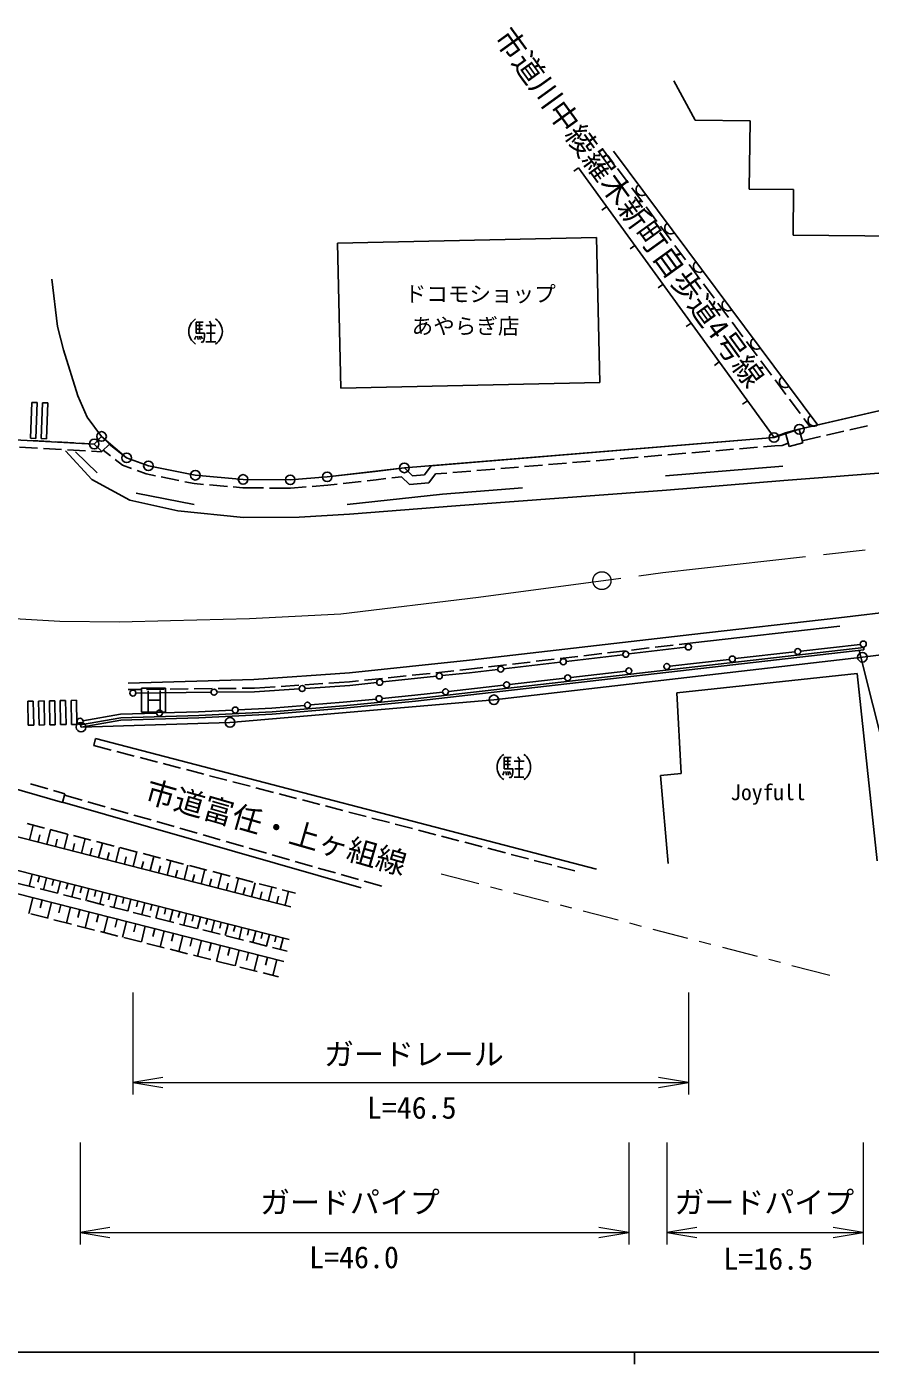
# Model space of a CAD drawing. Units: millimetres at full size, sheet at 1:1000; details may follow other scales. Extents: x 40000 to 680000, y 20000 to 380000.
# Drawn here: x 317282 to 387662, y 204000 to 315583 of the extents above; entities that cross this region are included whole.
import ezdxf
from ezdxf.enums import TextEntityAlignment as Align

# ---------------------------------------------------------------- set-up
doc = ezdxf.new("R2010")
doc.units = ezdxf.units.MM
doc.header["$LTSCALE"] = 1000
doc.linetypes.add('CHAIN', pattern=[18.5, 12, -1.5, 3.5, -1.5])
for name, color, linetype, lineweight in [('M-BGD', 7, 'Continuous', 25), ('M-BMK', 2, 'CHAIN', 13), ('M-BMK-HTXT', 7, 'Continuous', 13), ('M-BMK-ROW', 30, 'Continuous', 25), ('M-STR-HTXT', 7, 'Continuous', 13), ('M-STR-STRC', 7, 'Continuous', 25), ('M-TTL-BAND', 7, 'Continuous', 25)]:
    doc.layers.add(name, color=color, linetype=linetype, lineweight=lineweight)
doc.styles.add('ＭＳ ゴシック', font='')
doc.styles.get('ＭＳ ゴシック').set_extended_font_data('MS Gothic')

# ---------------------------------------------------------------- blocks, each defined once
blk = doc.blocks.new('open_arrow')
at = {"color": 0, "linetype": 'Continuous', "lineweight": -2}
blk.add_lwpolyline([(7.5, 1.25), (0, 0), (7.5, -1.25)], dxfattribs=at)

msp = doc.modelspace()

# ---------------------------------------------------------------- linework, layer by layer
at = {"layer": 'M-BGD'}
for p, q in [((371262, 311083), (373040, 307794)), ((377632, 307746), (373040, 307794)), ((377571, 302044), (377632, 307746)), ((366276, 304152), (365755, 304851)), ((366236, 305210), (383278, 282356)), ((363332, 303816), (362927, 303523)), ((363332, 303816), (379635, 281312)), ((367472, 302549), (366575, 303751)), ((368667, 300945), (367771, 302148)), ((381264, 302005), (377571, 302044)), ((381224, 298208), (381264, 302005)), ((365678, 300577), (365273, 300284)), ((369863, 299342), (368966, 300545)), ((343213, 297516), (364826, 297991)), ((364826, 297991), (365091, 285914)), ((371058, 297739), (370162, 298941)), ((381224, 298208), (403589, 297971)), ((343479, 285439), (343213, 297516)), ((368025, 297338), (367620, 297044)), ((372254, 296135), (371357, 297338)), ((373450, 294532), (372553, 295735)), ((319861, 290569), (319368, 294535)), ((370371, 294098), (369967, 293805)), ((374645, 292929), (373749, 294131)), ((375841, 291325), (374944, 292528)), ((320345, 288641), (319861, 290569)), ((331407, 290011), (331407, 290948)), ((331407, 290948), (331992, 290948)), ((331407, 290657), (331937, 290657)), ((331407, 290363), (331934, 290363)), ((331704, 290948), (331704, 290011)), ((332234, 290657), (333056, 290657)), ((332234, 290657), (333049, 290657)), ((332525, 291013), (332700, 290719)), ((332638, 290657), (332638, 289306)), ((372718, 290859), (372313, 290566)), ((377036, 289722), (376140, 290925)), ((331409, 289775), (331292, 289484)), ((332115, 290011), (331407, 290011)), ((331527, 289776), (331587, 289484)), ((331703, 289775), (331761, 289486)), ((331820, 289775), (331938, 289540)), ((331824, 289309), (331934, 289248)), ((331934, 289248), (332056, 289416)), ((332056, 289416), (332115, 289707)), ((332115, 289707), (332115, 290011)), ((332231, 289306), (333046, 289306)), ((332292, 290011), (332991, 290011)), ((378232, 288119), (377335, 289321)), ((321542, 284798), (320345, 288641)), ((375065, 287620), (374660, 287326)), ((379427, 286516), (378531, 287718)), ((365091, 285914), (343479, 285439)), ((380623, 284912), (379726, 286115)), ((399005, 285987), (381768, 282008)), ((322331, 283003), (321542, 284798)), ((377411, 284380), (377007, 284087)), ((381819, 283309), (380922, 284511)), ((323526, 281402), (322331, 283003)), ((382639, 282209), (382118, 282908)), ((323526, 281402), (322908, 280769)), ((324174, 280771), (323526, 281402)), ((379635, 281312), (351034, 278946)), ((380599, 281704), (379634, 281337)), ((381742, 282001), (380599, 281704)), ((380599, 281704), (380892, 280573)), ((382035, 280870), (381742, 282001)), ((383520, 281386), (381993, 281033)), ((385469, 281836), (384007, 281498)), ((387418, 282286), (385956, 281948)), ((318178, 280426), (316681, 280508)), ((319205, 280971), (317708, 281053)), ((320175, 280317), (318678, 280399)), ((321202, 280862), (319705, 280944)), ((322172, 280208), (320675, 280290)), ((323159, 278367), (321362, 280115)), ((322908, 280769), (321702, 280834)), ((323561, 280132), (322672, 280181)), ((322908, 280769), (323556, 280137)), ((323556, 280137), (324174, 280771)), ((324275, 279781), (323671, 280256)), ((325617, 279616), (324163, 280760)), ((374266, 280165), (372771, 280041)), ((376259, 280330), (374764, 280206)), ((378252, 280495), (376757, 280371)), ((379692, 280614), (378750, 280536)), ((380303, 280646), (379692, 280614)), ((380813, 280836), (380303, 280646)), ((380892, 280573), (382035, 280870)), ((325272, 278997), (324668, 279472)), ((326023, 278722), (325272, 278997)), ((327435, 278952), (325617, 279616)), ((360313, 279011), (358818, 278888)), ((362307, 279176), (360812, 279052)), ((364300, 279341), (362805, 279217)), ((366293, 279506), (364798, 279382)), ((368286, 279671), (366791, 279547)), ((370279, 279835), (368784, 279712)), ((372273, 280000), (370778, 279877)), ((327245, 278276), (326493, 278551)), ((328020, 278121), (327245, 278276)), ((331347, 278168), (327435, 278952)), ((329981, 277728), (328511, 278023)), ((335334, 277818), (331347, 278168)), ((342350, 278035), (339264, 277783)), ((346367, 278484), (342350, 278035)), ((348789, 278781), (346367, 278484)), ((347249, 277887), (346445, 277788)), ((348549, 278046), (347745, 277948)), ((349226, 277408), (348549, 278046)), ((349480, 278131), (348789, 278781)), ((350464, 278211), (349480, 278131)), ((351034, 278946), (350464, 278211)), ((351399, 278274), (350829, 277539)), ((352341, 278352), (351399, 278274)), ((354334, 278517), (352839, 278393)), ((356327, 278681), (354832, 278558)), ((358320, 278846), (356825, 278723)), ((380359, 278913), (370574, 278122)), ((331247, 277474), (330472, 277630)), ((332028, 277406), (331247, 277474)), ((334021, 277231), (332526, 277362)), ((335300, 277118), (334519, 277187)), ((337045, 277103), (335300, 277118)), ((339264, 277783), (335334, 277818)), ((339290, 277082), (337545, 277098)), ((340604, 277190), (339290, 277082)), ((342417, 277338), (341102, 277230)), ((343189, 277424), (342417, 277338)), ((345176, 277646), (343686, 277480)), ((346445, 277788), (345673, 277702)), ((350829, 277539), (349226, 277408)), ((358659, 277130), (351962, 276598)), ((331243, 275715), (326406, 276681)), ((351962, 276598), (344018, 275739)), ((372851, 264187), (385128, 265587)), ((349704, 259508), (387113, 263789)), ((349725, 259310), (387135, 263590)), ((365750, 263349), (367240, 263524)), ((367737, 263583), (369226, 263759)), ((369723, 263818), (371212, 263994)), ((371709, 264052), (372851, 264187)), ((386729, 263543), (391216, 245692)), ((387135, 263590), (387113, 263789)), ((355819, 262176), (357309, 262352)), ((357806, 262410), (359295, 262586)), ((359792, 262645), (361281, 262821)), ((361778, 262879), (363268, 263055)), ((363764, 263114), (365254, 263290)), ((345462, 261065), (346954, 261222)), ((347451, 261274), (348943, 261431)), ((349440, 261483), (350932, 261640)), ((351429, 261693), (352921, 261850)), ((353418, 261902), (354180, 261982)), ((354180, 261982), (355323, 262117)), ((386559, 261623), (371528, 260017)), ((388225, 245993), (386559, 261623)), ((325736, 260287), (326761, 260299)), ((327261, 260304), (328761, 260321)), ((329261, 260327), (330760, 260344)), ((331260, 260350), (332760, 260367)), ((333260, 260372), (334760, 260389)), ((335260, 260395), (336284, 260407)), ((336284, 260407), (337998, 260520)), ((338497, 260553), (339994, 260653)), ((340493, 260686), (341989, 260785)), ((342488, 260818), (344202, 260932)), ((344202, 260932), (344965, 261012)), ((371528, 260017), (371891, 253271)), ((337752, 258438), (343709, 258937)), ((343709, 258937), (349704, 259508)), ((343727, 258738), (349725, 259310)), ((321781, 257344), (325124, 257936)), ((325124, 257936), (331634, 258118)), ((325145, 257737), (331642, 257918)), ((331634, 258118), (337752, 258438)), ((331642, 257918), (337765, 258238)), ((337765, 258238), (343727, 258738)), ((321816, 257147), (321781, 257344)), ((321816, 257147), (325145, 257737)), ((322873, 255620), (323024, 256201)), ((324314, 255244), (322873, 255620)), ((364833, 245296), (323024, 256201)), ((326249, 254739), (324798, 255118)), ((328185, 254235), (326733, 254613)), ((357128, 253676), (357128, 254614)), ((357128, 254614), (357713, 254614)), ((357425, 254614), (357425, 253676)), ((358246, 254678), (358421, 254384)), ((310299, 253746), (320264, 250861)), ((330120, 253730), (328669, 254108)), ((332055, 253225), (330604, 253604)), ((357130, 253440), (357013, 253150)), ((357128, 254323), (357658, 254323)), ((357128, 254029), (357655, 254029)), ((357836, 253676), (357128, 253676)), ((357248, 253442), (357308, 253150)), ((357424, 253440), (357482, 253151)), ((357541, 253440), (357659, 253205)), ((357777, 253081), (357836, 253372)), ((357836, 253372), (357836, 253676)), ((357955, 254323), (358777, 254323)), ((357955, 254323), (358770, 254323)), ((358013, 253676), (358712, 253676)), ((358359, 254323), (358359, 252971)), ((317600, 252413), (319040, 251996)), ((333990, 252720), (332539, 253099)), ((335926, 252216), (334474, 252594)), ((357545, 252974), (357655, 252913)), ((357655, 252913), (357777, 253081)), ((357952, 252971), (358767, 252971)), ((371891, 253271), (370153, 253131)), ((370153, 253131), (370807, 245769)), ((319521, 251857), (320473, 251581)), ((320473, 251581), (320264, 250861)), ((320444, 251482), (321900, 251063)), ((337861, 251711), (336410, 252089)), ((339796, 251206), (338345, 251585)), ((341732, 250701), (340280, 251080)), ((305919, 250727), (339321, 242169)), ((320277, 250906), (345199, 243742)), ((322380, 250925), (323822, 250511)), ((324303, 250373), (325744, 249958)), ((343667, 250197), (342215, 250575)), ((345602, 249692), (344151, 250070)), ((317306, 249104), (318758, 248728)), ((317501, 247760), (317812, 248973)), ((326225, 249820), (327666, 249406)), ((328147, 249268), (329589, 248853)), ((347537, 249187), (346086, 249566)), ((349473, 248682), (348021, 249061)), ((305299, 248031), (339189, 239426)), ((318227, 247574), (318382, 248179)), ((318953, 247388), (319263, 248598)), ((319242, 248603), (320694, 248227)), ((319677, 247202), (319831, 247806)), ((320400, 247017), (320709, 248223)), ((321178, 248102), (322630, 247726)), ((321844, 246647), (322152, 247850)), ((330069, 248715), (331511, 248301)), ((331991, 248163), (333433, 247748)), ((351408, 248178), (349956, 248556)), ((353343, 247673), (351892, 248051)), ((321122, 246832), (321276, 247433)), ((322563, 246463), (322717, 247062)), ((323114, 247601), (324566, 247225)), ((323283, 246278), (323590, 247478)), ((324000, 246095), (324153, 246692)), ((324718, 245911), (325024, 247107)), ((325051, 247100), (326503, 246724)), ((326148, 245544), (326454, 246736)), ((326987, 246599), (328439, 246223)), ((333913, 247610), (335355, 247196)), ((335836, 247058), (337277, 246643)), ((355278, 247168), (353827, 247547)), ((357214, 246663), (355762, 247042)), ((304845, 246202), (338728, 237601)), ((325433, 245728), (325586, 246324)), ((326862, 245362), (327014, 245956)), ((327575, 245179), (327879, 246368)), ((328286, 244997), (328438, 245589)), ((328923, 246097), (330375, 245722)), ((328997, 244814), (329301, 246000)), ((330415, 244451), (330718, 245633)), ((330859, 245596), (332311, 245220)), ((337758, 246505), (339199, 246091)), ((339680, 245953), (341122, 245538)), ((359149, 246159), (357697, 246537)), ((361084, 245654), (359633, 246032)), ((363009, 245152), (361568, 245528)), ((317747, 244871), (317497, 243885)), ((318338, 244720), (318213, 244228)), ((318930, 244570), (318680, 243587)), ((319520, 244420), (319395, 243929)), ((329706, 244633), (329858, 245224)), ((331122, 244270), (331273, 244859)), ((331829, 244089), (332131, 245267)), ((332534, 243908), (332685, 244496)), ((332795, 245095), (334247, 244719)), ((333239, 243728), (333540, 244902)), ((334645, 243368), (334945, 244539)), ((334732, 244594), (336184, 244218)), ((341602, 245400), (343044, 244986)), ((343524, 244848), (344966, 244433)), ((316464, 244145), (317919, 243779)), ((318403, 243656), (319858, 243290)), ((320110, 244271), (319861, 243289)), ((320699, 244121), (320575, 243630)), ((321288, 243971), (321039, 242992)), ((321876, 243822), (321752, 243332)), ((322464, 243673), (322215, 242695)), ((323050, 243524), (322926, 243035)), ((323637, 243375), (323389, 242400)), ((333942, 243548), (334092, 244133)), ((335345, 243188), (335495, 243772)), ((336046, 243008), (336345, 244176)), ((336668, 244093), (338120, 243717)), ((336745, 242829), (336894, 243412)), ((337444, 242650), (337742, 243815)), ((338604, 243592), (339704, 243307)), ((338837, 242293), (339134, 243455)), ((345447, 244295), (346902, 243877)), ((317796, 242915), (317466, 241613)), ((318577, 242716), (318412, 242066)), ((319357, 242518), (319027, 241216)), ((320139, 242320), (319973, 241669)), ((320343, 243167), (321797, 242801)), ((322282, 242679), (323737, 242312)), ((324222, 243226), (324098, 242739)), ((324221, 242190), (325676, 241823)), ((324808, 243078), (324560, 242104)), ((325392, 242930), (325268, 242443)), ((325976, 242781), (325729, 241810)), ((326559, 242633), (326435, 242147)), ((327142, 242485), (326896, 241516)), ((327724, 242337), (327600, 241853)), ((328305, 242190), (328060, 241222)), ((338140, 242472), (338289, 243053)), ((317617, 241575), (319070, 241205)), ((319555, 241082), (321009, 240712)), ((320920, 242122), (320589, 240819)), ((321701, 241923), (321536, 241272)), ((322483, 241725), (322152, 240422)), ((323264, 241526), (323099, 240875)), ((324046, 241328), (323715, 240024)), ((324828, 241129), (324663, 240478)), ((326161, 241701), (327615, 241334)), ((328100, 241212), (329555, 240845)), ((328886, 242042), (328763, 241559)), ((329466, 241895), (329221, 240929)), ((330046, 241748), (329923, 241265)), ((330625, 241601), (330380, 240637)), ((331203, 241454), (331081, 240972)), ((331781, 241307), (331537, 240346)), ((332358, 241161), (332236, 240680)), ((321493, 240589), (322947, 240220)), ((323432, 240096), (324885, 239727)), ((325610, 240931), (325279, 239627)), ((326393, 240732), (326227, 240080)), ((327176, 240534), (326844, 239229)), ((327958, 240335), (327793, 239682)), ((328741, 240136), (328410, 238831)), ((329524, 239937), (329359, 239285)), ((330039, 240723), (331494, 240356)), ((331979, 240234), (333433, 239868)), ((332935, 241014), (332692, 240055)), ((333511, 240868), (333389, 240388)), ((334087, 240722), (333844, 239764)), ((334662, 240576), (334540, 240097)), ((335236, 240430), (334993, 239474)), ((335810, 240284), (335688, 239807)), ((336383, 240139), (336141, 239185)), ((336955, 239994), (336834, 239517)), ((325370, 239604), (326824, 239234)), ((327308, 239111), (328762, 238741)), ((330308, 239738), (329976, 238433)), ((331091, 239540), (330925, 238887)), ((331875, 239341), (331543, 238034)), ((332659, 239142), (332493, 238488)), ((333443, 238943), (333111, 237636)), ((333918, 239745), (335372, 239379)), ((335857, 239257), (337312, 238890)), ((337527, 239848), (337286, 238896)), ((338098, 239703), (337978, 239227)), ((338670, 239558), (338428, 238608)), ((329247, 238618), (330700, 238248)), ((331185, 238125), (332639, 237756)), ((334227, 238744), (334061, 238090)), ((335011, 238545), (334679, 237237)), ((335796, 238345), (335630, 237691)), ((336580, 238146), (336248, 236838)), ((337365, 237947), (337199, 237293)), ((337797, 238768), (338998, 238465)), ((338150, 237748), (337818, 236439)), ((333123, 237632), (334577, 237263)), ((335062, 237140), (336515, 236770)), ((337000, 236647), (338297, 236317))]:
    msp.add_line(p, q, dxfattribs=at)
for centre, radius, start, end in [((368627, 302003), 500, 126.71154, 306.71154), ((371018, 298797), 500, 126.71154, 306.71154), ((373409, 295590), 500, 126.71154, 306.71154), ((375800, 292384), 500, 126.71154, 306.71154), ((332067, 290157), 1264, 123.85503, 236.14497), ((332338, 290157), 1264, 303.85503, 56.14497), ((378192, 289177), 500, 126.71154, 306.71154), ((380583, 285970), 500, 126.71154, 306.71154), ((382974, 282764), 500, 126.71154, 306.71154), ((357788, 253823), 1264, 123.85503, 236.14497), ((358059, 253823), 1264, 303.85503, 56.14497)]:
    msp.add_arc(centre, radius, start, end, dxfattribs=at)
at = {"layer": 'M-BMK'}
for p, q in [((370345, 270048), (389837, 272228)), ((354965, 267999), (370345, 270048)), ((343476, 266595), (354965, 267999)), ((314815, 266310), (320047, 265987)), ((320047, 265987), (325023, 265940)), ((325023, 265940), (329277, 266038)), ((329277, 266038), (335869, 266205)), ((335869, 266205), (343476, 266595))]:
    msp.add_line(p, q, dxfattribs=at)
msp.add_circle((365273, 269372), 750, dxfattribs=at)
at = {"layer": 'M-BMK-HTXT'}
for p, q in [((351862, 244914), (355006, 244094)), ((355974, 243842), (356941, 243589)), ((357909, 243337), (360812, 242580)), ((361779, 242328), (362747, 242075)), ((363715, 241823), (366617, 241066)), ((367585, 240813), (368553, 240561)), ((369520, 240309), (372423, 239551)), ((373391, 239299), (374359, 239047)), ((375326, 238794), (378229, 238037)), ((379197, 237785), (380164, 237532)), ((381132, 237280), (384276, 236460))]:
    msp.add_line(p, q, dxfattribs=at)
at = {"layer": 'M-BMK-ROW'}
for points in [[(149809, 311790), (245597, 288298), (249131, 287309), (285979, 281231), (289982, 280887), (293954, 280914), (297986, 281337), (299634, 281743), (300793, 282247), (301568, 282696), (302023, 281911), (322908, 280769), (323526, 281402), (325617, 279616), (327435, 278952), (331347, 278168), (335334, 277818), (339264, 277783), (342350, 278035), (348789, 278781), (379635, 281312), (381742, 282001), (399005, 285987)], [(416462, 266144), (390606, 263448), (387006, 262982), (356259, 259436), (334239, 257546), (321816, 257147)]]:
    msp.add_lwpolyline(points, dxfattribs=at)
for centre in [(381742, 282001), (323526, 281402), (379635, 281312), (322908, 280769), (325617, 279616), (327435, 278952), (348789, 278781), (331347, 278168), (335334, 277818), (339264, 277783), (342350, 278035), (387006, 262982), (356259, 259436), (334239, 257546), (321816, 257147)]:
    msp.add_circle(centre, 400, dxfattribs=at)
at = {"layer": 'M-STR-HTXT'}
for p, q in [((326140, 235000), (326140, 226500)), ((372489, 235000), (372489, 226500)), ((326140, 227500), (372489, 227500)), ((321729, 222500), (321729, 214000)), ((367519, 222500), (367519, 214000)), ((370685, 222500), (370685, 214000)), ((387078, 222500), (387078, 214000)), ((321729, 215000), (367519, 215000)), ((370685, 215000), (387078, 215000))]:
    msp.add_line(p, q, dxfattribs=at)
at = {"layer": 'M-STR-STRC'}
for p, q in [((317598, 281254), (317709, 284249)), ((317709, 284249), (318159, 284233)), ((318048, 281238), (318159, 284233)), ((318498, 281221), (318608, 284216)), ((318596, 284216), (319046, 284200)), ((319046, 284200), (318935, 281205)), ((317598, 281254), (318048, 281238)), ((318485, 281222), (318935, 281205)), ((320507, 280207), (322701, 277806)), ((399182, 279212), (380456, 277717)), ((322701, 277806), (325873, 276094)), ((370671, 276925), (353075, 275603)), ((380456, 277717), (370671, 276925)), ((329893, 275194), (325873, 276094)), ((335360, 274653), (329893, 275194)), ((340009, 274665), (335360, 274653)), ((344213, 274929), (340009, 274665)), ((353075, 275603), (344213, 274929)), ((404252, 268483), (385049, 266283)), ((372772, 264883), (385049, 266283)), ((372772, 264883), (354231, 262750)), ((372241, 263813), (367516, 263255)), ((381366, 263433), (376398, 262865)), ((386830, 264058), (381862, 263490)), ((354231, 262750), (344202, 261674)), ((361798, 262580), (357073, 262022)), ((367019, 263196), (362294, 262638)), ((375901, 262808), (370934, 262239)), ((336239, 261125), (325734, 260830)), ((344202, 261674), (336239, 261125)), ((351458, 261394), (346983, 260923)), ((354214, 261684), (351956, 261446)), ((356576, 261963), (354214, 261684)), ((357569, 260710), (362172, 261237)), ((362668, 261294), (367271, 261820)), ((332661, 260066), (326390, 259995)), ((328869, 260407), (326869, 260407)), ((326869, 260407), (326869, 258407)), ((327410, 258492), (327410, 260192)), ((328401, 260203), (328401, 258498)), ((328869, 258407), (328869, 260407)), ((336296, 260107), (333161, 260071)), ((340012, 260353), (336296, 260107)), ((344228, 260633), (340511, 260386)), ((346486, 260871), (344228, 260633)), ((349672, 259807), (351974, 260070)), ((352470, 260127), (357073, 260654)), ((317375, 259315), (317825, 259323)), ((317375, 259315), (317413, 257309)), ((317825, 259323), (317862, 257317)), ((318275, 259332), (318725, 259340)), ((318275, 259332), (318312, 257326)), ((318725, 259340), (318762, 257334)), ((319175, 259348), (319625, 259357)), ((319175, 259348), (319212, 257342)), ((319625, 259357), (319662, 257351)), ((320075, 259365), (320525, 259373)), ((320075, 259365), (320112, 257359)), ((320525, 259373), (320562, 257367)), ((320975, 259382), (321425, 259390)), ((320975, 259382), (321012, 257376)), ((321434, 259390), (321471, 257384)), ((327410, 259407), (328401, 259407)), ((337731, 258737), (340458, 258966)), ((340956, 259008), (343683, 259236)), ((343683, 259236), (346429, 259498)), ((346926, 259545), (349672, 259807)), ((321975, 257683), (325094, 258235)), ((325094, 258235), (328108, 258320)), ((326869, 258407), (328869, 258407)), ((328608, 258334), (331622, 258418)), ((331622, 258418), (334427, 258565)), ((334926, 258591), (337731, 258737)), ((317413, 257309), (317862, 257317)), ((318312, 257326), (318762, 257334)), ((319212, 257342), (319662, 257351)), ((320112, 257359), (320562, 257367)), ((321012, 257376), (321462, 257384))]:
    msp.add_line(p, q, dxfattribs=at)
for centre in [(367268, 263226), (372489, 263842), (381614, 263461), (387078, 264087), (356825, 261992), (362046, 262609), (370685, 262211), (376150, 262836), (346734, 260897), (351707, 261420), (362420, 261265), (367519, 261849), (326140, 259992), (332911, 260068), (340262, 260370), (352222, 260099), (357321, 260682), (340707, 258987), (346678, 259522), (321729, 257639), (328358, 258327), (334677, 258578)]:
    msp.add_circle(centre, 250, dxfattribs=at)
at = {"layer": 'M-TTL-BAND'}
for p, q in [((40000, 205000), (579000, 205000)), ((368000, 205000), (368000, 204000))]:
    msp.add_line(p, q, dxfattribs=at)

# ---------------------------------------------------------------- block references
at = {"layer": 'M-STR-HTXT', "xscale": 333, "yscale": 333}
for p in [(326140, 227500), (321729, 215000), (370685, 215000)]:
    msp.add_blockref('open_arrow', p, dxfattribs=at)
at = {"layer": 'M-STR-HTXT', "xscale": 333, "yscale": 333, "rotation": 180}
for p in [(372489, 227500), (367519, 215000), (387078, 215000)]:
    msp.add_blockref('open_arrow', p, dxfattribs=at)

# ---------------------------------------------------------------- texts
at = {"layer": 'M-BGD', "style": 'ＭＳ ゴシック'}
for s, p in [('ドコモショップ', (355119, 293290)), ('あやらぎ店', (353897, 290608)), ('Joyfull', (379123, 251716))]:
    msp.add_text(s, height=1320, dxfattribs=at).set_placement(p, align=Align.MIDDLE_CENTER)
at = {"layer": 'M-BMK-HTXT', "style": 'ＭＳ ゴシック'}
for s, rotation, p in [('市道川中綾羅木新町自歩道4号線', 305.92, (367600, 300517)), ('市道富任・上ヶ組線', 343.963, (338092, 248782))]:
    msp.add_text(s, height=1833, rotation=rotation, dxfattribs=at).set_placement(p, align=Align.MIDDLE_CENTER)
at = {"layer": 'M-STR-HTXT', "style": 'ＭＳ ゴシック'}
for s, p in [('ガードレール', (349585, 229866)), ('ガードパイプ', (344244, 217504)), ('ガードパイプ', (378818, 217504))]:
    msp.add_text(s, height=1833, dxfattribs=at).set_placement(p, align=Align.MIDDLE_CENTER)
for s, p in [('L=46.5', (349404, 223933)), ('L=46.0', (344590, 211461)), ('L=16.5', (379148, 211346))]:
    msp.add_text(s, height=1833, dxfattribs=at).set_placement(p, align=Align.BOTTOM_CENTER)

doc.saveas('drawing.dxf')
